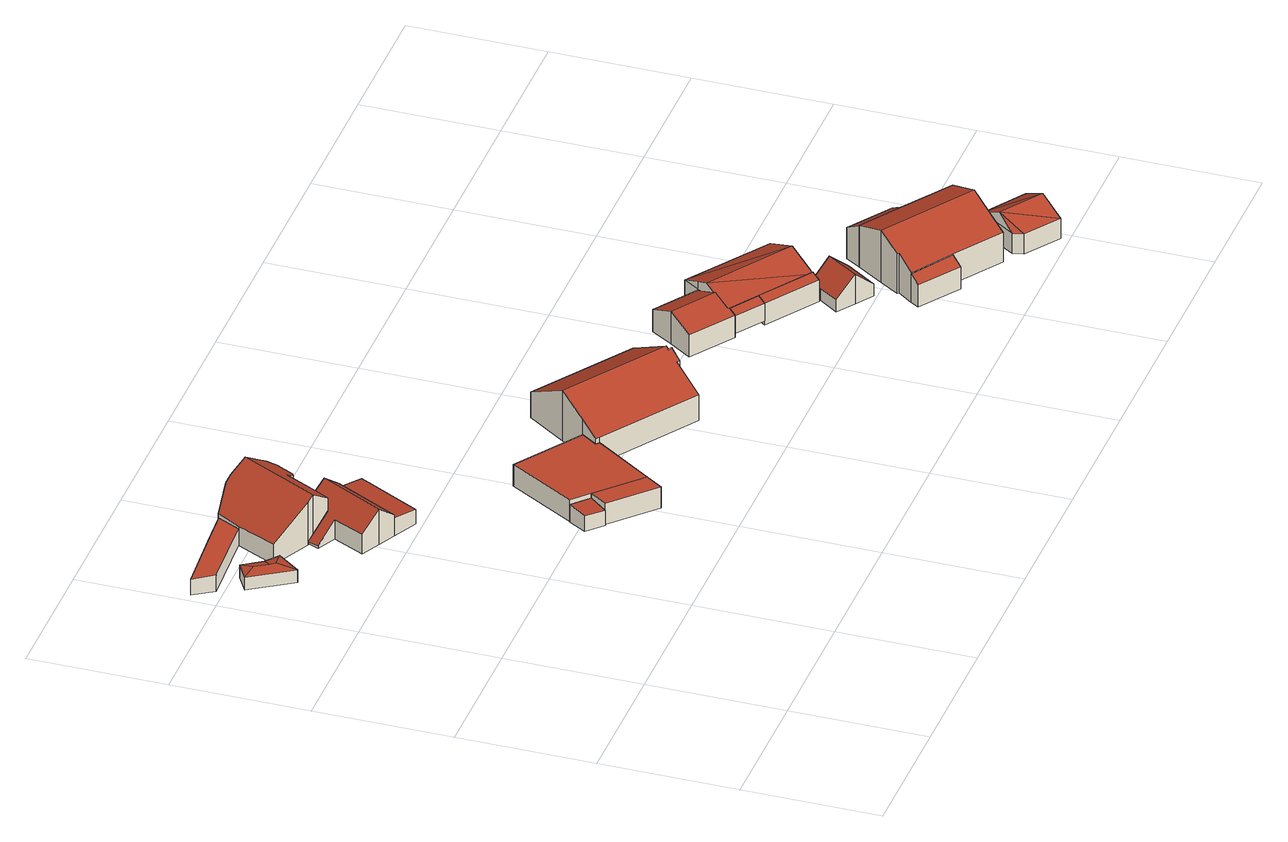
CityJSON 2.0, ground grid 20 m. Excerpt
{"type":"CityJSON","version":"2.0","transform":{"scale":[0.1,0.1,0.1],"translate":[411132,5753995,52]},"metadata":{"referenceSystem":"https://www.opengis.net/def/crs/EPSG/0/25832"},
"CityObjects":{
"building1":{"type":"Building","attributes":{"Gemeindeschluessel":"05515000","Geometrietyp2DReferenz":"3000","function":"51009_1610","roofType":"5000","measuredHeight":2.41},"geometry":[{"type":"Solid","lod":"2","boundaries":[[[[0,1,2,3]],[[4,5,1,0]],[[6,7,5,4]],[[8,9,7,6]],[[3,2,9,8]],[[10,11,8,6,12]],[[6,4,12]],[[12,4,0,10]],[[10,0,3,11]],[[3,8,11]],[[1,5,7,9,2]]]],"semantics":{"surfaces":[{"type":"WallSurface"},{"type":"RoofSurface"},{"type":"GroundSurface"}],"values":[[0,0,0,0,0,1,1,1,1,1,2]]}}]},
"building2":{"type":"Building","attributes":{"Gemeindeschluessel":"05515000","Geometrietyp2DReferenz":"3000","function":"31001_2700","roofType":"2100","measuredHeight":2.64},"geometry":[{"type":"Solid","lod":"2","boundaries":[[[[13,14,15,16]],[[17,18,14,13]],[[19,20,18,17]],[[21,22,20,19]],[[16,15,22,21]],[[19,17,13,16,21]],[[14,18,20,22,15]]]],"semantics":{"surfaces":[{"type":"WallSurface"},{"type":"RoofSurface"},{"type":"GroundSurface"}],"values":[[0,0,0,0,0,1,2]]}}]},
"building3":{"type":"Building","attributes":{"Gemeindeschluessel":"05515000","Geometrietyp2DReferenz":"3000","function":"31001_2460","roofType":"3100","measuredHeight":5.67},"geometry":[{"type":"Solid","lod":"2","boundaries":[[[[23,24,25,26]],[[27,28,24,23]],[[29,30,28,27]],[[31,32,30,29]],[[33,34,32,31]],[[35,36,34,33]],[[37,38,36,35]],[[39,40,38,37]],[[41,42,40,39]],[[26,25,42,41]],[[35,33,31,37]],[[29,27,23,26,41,39,37,31]],[[24,28,30,32,34,36,38,40,42,25]]]],"semantics":{"surfaces":[{"type":"WallSurface"},{"type":"RoofSurface"},{"type":"GroundSurface"}],"values":[[0,0,0,0,0,0,0,0,0,0,1,1,2]]}}]},
"building4":{"type":"Building","attributes":{"Gemeindeschluessel":"05515000","Geometrietyp2DReferenz":"3000","function":"31001_1000","roofType":"5000","measuredHeight":7.45},"address":[{"country":"Germany","locality":"Münster","thoroughfareNumber":"77","thoroughfareName":"Hofkamp"}],"geometry":[{"type":"Solid","lod":"2","boundaries":[[[[43,44,45,46]],[[47,48,44,43]],[[49,50,48,47]],[[51,52,50,49]],[[53,54,52,51]],[[55,56,54,53]],[[57,58,56,55]],[[59,60,58,57]],[[61,62,60,59]],[[63,64,62,61]],[[65,66,64,63]],[[67,68,66,65]],[[69,70,68,67]],[[71,72,70,69]],[[73,74,72,71]],[[75,76,74,73]],[[46,45,76,75]],[[69,67,65,63,61,59,57,55,53,71]],[[51,49,47,43,46,75,73,71,53]],[[44,48,50,52,54,56,58,60,62,64,66,68,70,72,74,76,45]]]],"semantics":{"surfaces":[{"type":"WallSurface"},{"type":"RoofSurface"},{"type":"GroundSurface"}],"values":[[0,0,0,0,0,0,0,0,0,0,0,0,0,0,0,0,0,1,1,2]]}}]},
"building5":{"type":"Building","attributes":{"Gemeindeschluessel":"05515000","Geometrietyp2DReferenz":"3000","function":"31001_1310","roofType":"2100","measuredHeight":2.82},"geometry":[{"type":"Solid","lod":"2","boundaries":[[[[77,78,79,80]],[[81,82,78,77]],[[83,84,82,81]],[[80,79,84,83]],[[81,77,80,83]],[[78,82,84,79]]]],"semantics":{"surfaces":[{"type":"WallSurface"},{"type":"RoofSurface"},{"type":"GroundSurface"}],"values":[[0,0,0,0,1,2]]}}]},
"building6":{"type":"Building","attributes":{"Gemeindeschluessel":"05515000","Geometrietyp2DReferenz":"3000","function":"51009_1610","roofType":"2100","measuredHeight":2.97},"geometry":[{"type":"Solid","lod":"2","boundaries":[[[[85,36,86,87]],[[88,34,36,85]],[[89,90,34,88]],[[87,86,90,89]],[[88,85,87,89]],[[36,34,90,86]]]],"semantics":{"surfaces":[{"type":"WallSurface"},{"type":"RoofSurface"},{"type":"GroundSurface"}],"values":[[0,0,0,0,1,2]]}}]},
"building7":{"type":"Building","attributes":{"Gemeindeschluessel":"05515000","Geometrietyp2DReferenz":"3000","function":"31001_2460"},"children":["building7-1","building7-2"]},
"building7-1":{"type":"BuildingPart","attributes":{"roofType":"1000","measuredHeight":3.4},"parents":["building7"],"geometry":[{"type":"Solid","lod":"2","boundaries":[[[[91,92,93,94]],[[95,96,92,91]],[[97,98,96,95]],[[95,91,94,97]],[[92,96,98,93]],[[93,98,97,94]]]],"semantics":{"surfaces":[{"type":"WallSurface"},{"type":"RoofSurface"},{"type":"GroundSurface"},{"type":"ClosureSurface"}],"values":[[0,0,0,1,2,3]]}}]},
"building7-2":{"type":"BuildingPart","attributes":{"roofType":"1000","measuredHeight":3.39},"parents":["building7"],"geometry":[{"type":"Solid","lod":"2","boundaries":[[[[99,100,101,102]],[[103,104,100,99]],[[105,106,104,103]],[[94,93,106,105]],[[107,108,98,97]],[[102,101,108,107]],[[97,94,105,103,99,102,107]],[[100,104,106,93,98,108,101]],[[93,94,97,98]]]],"semantics":{"surfaces":[{"type":"WallSurface"},{"type":"RoofSurface"},{"type":"GroundSurface"},{"type":"ClosureSurface"}],"values":[[0,0,0,0,0,0,1,2,3]]}}]},
"building8":{"type":"Building","attributes":{"Gemeindeschluessel":"05515000","Geometrietyp2DReferenz":"3000","function":"31001_1000","roofType":"3100","measuredHeight":8.1},"address":[{"country":"Germany","locality":"Münster","thoroughfareNumber":"73","thoroughfareName":"Hofkamp"}],"geometry":[{"type":"Solid","lod":"2","boundaries":[[[[109,110,111,112]],[[113,114,110,109]],[[115,116,114,113]],[[117,118,116,115]],[[119,120,118,117]],[[121,122,120,119]],[[123,124,122,121]],[[125,126,124,123]],[[127,128,126,125]],[[129,130,128,127]],[[131,132,130,129]],[[112,111,132,131]],[[125,123,121,127]],[[119,117,115,113,109,112,131,129,127,121]],[[110,114,116,118,120,122,124,126,128,130,132,111]]]],"semantics":{"surfaces":[{"type":"WallSurface"},{"type":"RoofSurface"},{"type":"GroundSurface"}],"values":[[0,0,0,0,0,0,0,0,0,0,0,0,1,1,2]]}}]},
"building9":{"type":"Building","attributes":{"Gemeindeschluessel":"05515000","Geometrietyp2DReferenz":"3000","function":"51009_1610","roofType":"2100","measuredHeight":3.38},"geometry":[{"type":"Solid","lod":"2","boundaries":[[[[133,134,135,136]],[[137,138,134,133]],[[139,140,138,137]],[[136,135,140,139]],[[137,133,136,139]],[[134,138,140,135]]]],"semantics":{"surfaces":[{"type":"WallSurface"},{"type":"RoofSurface"},{"type":"GroundSurface"}],"values":[[0,0,0,0,1,2]]}}]},
"building10":{"type":"Building","attributes":{"Gemeindeschluessel":"05515000","Geometrietyp2DReferenz":"3000","function":"31001_1000"},"address":[{"country":"Germany","locality":"Münster","thoroughfareNumber":"71","thoroughfareName":"Hofkamp"}],"children":["building10-1","building10-2","building10-3"]},
"building10-1":{"type":"BuildingPart","attributes":{"roofType":"2100","measuredHeight":3.99},"parents":["building10"],"geometry":[{"type":"Solid","lod":"2","boundaries":[[[[137,141,142,143,139]],[[144,145,146,147,148]],[[139,143,145,144]],[[148,137,139,144]],[[142,146,145,143]],[[141,137,148,147]],[[146,142,141,147]]]],"semantics":{"surfaces":[{"type":"WallSurface"},{"type":"RoofSurface"},{"type":"GroundSurface"},{"type":"ClosureSurface"}],"values":[[0,0,0,1,2,0,3]]}}]},
"building10-2":{"type":"BuildingPart","attributes":{"roofType":"3100","measuredHeight":5.2},"parents":["building10"],"geometry":[{"type":"Solid","lod":"2","boundaries":[[[[149,150,151,152,133]],[[153,154,150,149]],[[155,156,154,153]],[[157,158,156,155]],[[159,160,158,157]],[[153,149,133,161,162,155]],[[163,164,159,157,155,162]],[[165,151,150,154,156,158,160,166]],[[167,168,162,161]],[[165,166,169,167]],[[169,168,167]],[[167,161,133,152]],[[151,165,167,152]],[[163,162,168]],[[159,164,169,166,160]],[[164,163,168,169]]]],"semantics":{"surfaces":[{"type":"WallSurface"},{"type":"RoofSurface"},{"type":"GroundSurface"},{"type":"ClosureSurface"}],"values":[[0,0,0,0,0,1,1,2,0,3,3,0,3,0,3,3]]}}]},
"building10-3":{"type":"BuildingPart","attributes":{"roofType":"3100","measuredHeight":5.71},"parents":["building10"],"geometry":[{"type":"Solid","lod":"2","boundaries":[[[[170,171,172,173]],[[147,146,171,170]],[[152,151,142,141]],[[174,175,160,159,176]],[[173,172,175,174]],[[177,173,174]],[[174,178,179,177]],[[147,180,177,179]],[[179,163,168,167,152,141,147]],[[177,180,170,173]],[[180,147,170]],[[178,174,176]],[[171,146,142,151,165,166,160,175,172]],[[146,147,141,142]],[[151,152,167,165]],[[164,176,159]],[[165,167,169,166]],[[166,169,164,159,160]],[[178,176,164,163,179]],[[169,167,168]],[[168,163,164,169]]]],"semantics":{"surfaces":[{"type":"WallSurface"},{"type":"RoofSurface"},{"type":"GroundSurface"},{"type":"ClosureSurface"}],"values":[[0,0,0,0,0,1,1,1,1,0,0,0,2,3,3,0,3,3,0,3,3]]}}]},
"building11":{"type":"Building","attributes":{"Gemeindeschluessel":"05515000","Geometrietyp2DReferenz":"3000","function":"31001_2460","roofType":"3100","measuredHeight":4.76},"geometry":[{"type":"Solid","lod":"2","boundaries":[[[[181,182,183,184]],[[185,186,182,181]],[[187,188,186,185]],[[189,190,188,187]],[[191,192,190,189]],[[193,194,192,191]],[[195,196,194,193]],[[184,183,196,195]],[[189,187,185,181,184,191]],[[195,193,191,184]],[[182,186,188,190,192,194,196,183]]]],"semantics":{"surfaces":[{"type":"WallSurface"},{"type":"RoofSurface"},{"type":"GroundSurface"}],"values":[[0,0,0,0,0,0,0,0,1,1,2]]}}]},
"building12":{"type":"Building","attributes":{"Gemeindeschluessel":"05515000","Geometrietyp2DReferenz":"3000","function":"31001_1000"},"address":[{"country":"Germany","locality":"Münster","thoroughfareNumber":"69","thoroughfareName":"Hofkamp"}],"children":["building12-1","building12-2","building12-3"]},
"building12-1":{"type":"BuildingPart","attributes":{"roofType":"2100","measuredHeight":6.51},"parents":["building12"],"geometry":[{"type":"Solid","lod":"2","boundaries":[[[[197,198,199,200]],[[201,202,198,197]],[[203,204,202,201]],[[201,197,200,203]],[[198,202,204,199]],[[204,203,200,199]]]],"semantics":{"surfaces":[{"type":"WallSurface"},{"type":"RoofSurface"},{"type":"GroundSurface"},{"type":"ClosureSurface"}],"values":[[0,0,0,1,2,3]]}}]},
"building12-2":{"type":"BuildingPart","attributes":{"roofType":"2100","measuredHeight":4.59},"parents":["building12"],"geometry":[{"type":"Solid","lod":"2","boundaries":[[[[205,206,207,208]],[[209,210,211,212]],[[208,207,210,209]],[[212,205,208,209]],[[206,211,210,207]],[[206,205,212,211]]]],"semantics":{"surfaces":[{"type":"WallSurface"},{"type":"RoofSurface"},{"type":"GroundSurface"},{"type":"ClosureSurface"}],"values":[[0,0,0,1,2,3]]}}]},
"building12-3":{"type":"BuildingPart","attributes":{"roofType":"3100","measuredHeight":8.29},"parents":["building12"],"geometry":[{"type":"Solid","lod":"2","boundaries":[[[[213,214,215,216]],[[217,218,214,213]],[[219,212,211,218,217]],[[220,221,206,205,222]],[[223,224,221,220]],[[225,226,224,223]],[[227,200,199,226,225]],[[216,215,204,203,228]],[[223,220,222,219,217,213,225]],[[216,228,227,225,213]],[[214,218,211,206,221,224,226,199,204,215]],[[212,219,222,205]],[[206,211,212,205]],[[200,227,228,203]],[[204,199,200,203]]]],"semantics":{"surfaces":[{"type":"WallSurface"},{"type":"RoofSurface"},{"type":"GroundSurface"},{"type":"ClosureSurface"}],"values":[[0,0,0,0,0,0,0,0,1,1,2,0,3,0,3]]}}]},
"building13":{"type":"Building","attributes":{"Gemeindeschluessel":"05515000","Geometrietyp2DReferenz":"3000","function":"31001_2460","roofType":"5000","measuredHeight":5.19},"geometry":[{"type":"Solid","lod":"2","boundaries":[[[[229,230,231,232]],[[233,234,230,229]],[[235,236,234,233]],[[237,238,236,235]],[[232,231,238,237]],[[232,239,240]],[[229,232,240]],[[240,233,229]],[[239,237,235]],[[235,240,239]],[[237,239,232]],[[233,240,235]],[[230,234,236,238,231]]]],"semantics":{"surfaces":[{"type":"WallSurface"},{"type":"RoofSurface"},{"type":"GroundSurface"}],"values":[[0,0,0,0,0,1,1,1,1,1,0,0,2]]}}]}
},
"vertices":[
[94,763,27],[94,763,7],[75,792,7],[75,792,27],[113,748,27],[113,748,7],[88,715,27],[88,715,7],[49,776,27],[49,776,7],[83,752,31],[71,771,31],[89,745,31],
[10,839,35],[10,839,10],[29,809,10],[29,809,36],[103,846,35],[103,846,10],[162,850,35],[162,850,10],[144,816,36],[144,816,10],
[175,729,14],[175,729,11],[168,713,11],[168,713,15],[209,713,45],[209,713,11],[226,745,45],[226,745,11],[251,732,67],[251,732,11],[276,719,45],[276,719,11],[228,626,45],[228,626,11],[203,639,67],[203,639,11],[174,653,42],[174,653,11],[197,699,41],[197,699,11],
[162,850,41],[162,850,9],[144,816,9],[144,816,40],[162,851,41],[162,851,9],[207,855,62],[207,855,9],[219,852,68],[219,852,9],[243,840,83],[243,840,9],[268,827,65],[268,827,9],[277,822,59],[277,822,9],[281,808,53],[281,808,9],[267,781,53],[267,781,9],[253,776,60],[253,776,9],[244,781,66],[244,781,9],[226,745,66],[226,745,9],[209,713,66],[209,713,9],[185,725,83],[185,725,9],[175,729,77],[175,729,9],[116,758,41],[116,758,9],
[327,413,44],[327,413,16],[312,387,16],[312,387,40],[351,391,44],[351,391,16],[334,366,40],[334,366,16],
[228,626,40],[265,608,11],[265,608,34],[276,719,40],[313,700,34],[313,700,11],
[395,308,51],[395,308,17],[412,333,17],[412,333,51],[334,366,51],[334,366,17],[351,391,51],[351,391,17],
[481,446,51],[481,446,17],[384,511,17],[384,511,51],[465,423,51],[465,423,17],[470,419,51],[470,419,17],[327,413,51],[327,413,17],
[636,366,86],[636,366,18],[640,363,18],[640,363,86],[609,326,59],[609,326,18],[470,419,59],[470,419,18],[465,423,59],[465,423,18],[481,446,75],[481,446,18],[505,482,99],[505,482,18],[545,540,59],[545,540,18],[688,444,59],[688,444,18],[649,385,99],[649,385,18],[646,381,97],[646,381,18],[651,378,97],[651,378,18],
[819,353,59],[819,353,25],[812,343,25],[812,343,53],[860,326,59],[860,326,25],[853,315,53],[853,315,25],
[860,326,56],[860,326,19],[853,315,19],[929,264,53],[929,264,19],[936,275,19],[936,275,56],[936,275,59],
[812,343,54],[812,343,19],[819,353,19],[819,353,56],[748,386,54],[748,386,19],[770,418,71],[770,418,19],[791,451,54],[791,451,19],[854,409,54],[854,409,19],[817,355,59],[832,377,71],[834,380,69],[850,404,56],[817,355,19],[832,377,19],[817,355,56],[832,377,67],[832,377,56],
[940,281,56],[940,281,19],[988,352,19],[988,352,56],[869,432,56],[869,432,19],[854,409,56],[962,313,76],[854,409,68],[843,393,76],[940,281,60],
[911,234,39],[911,234,20],[937,216,20],[937,216,67],[931,263,39],[931,263,20],[929,264,37],[929,264,20],[940,281,37],[940,281,20],[968,263,67],[968,263,20],[994,245,39],[994,245,20],[963,199,39],[963,199,20],
[1040,262,67],[1040,262,18],[1026,240,18],[1026,240,83],[1104,220,67],[1104,220,18],[1090,198,83],[1090,198,18],
[967,148,63],[967,148,18],[959,135,18],[959,135,53],[1018,95,53],[1018,95,18],[1027,109,18],[1027,109,64],
[1131,114,101],[1131,114,18],[1157,153,18],[1157,153,84],[1097,62,65],[1097,62,18],[1027,109,65],[983,170,81],[983,170,18],[967,148,65],[981,172,81],[981,172,18],[1000,201,101],[1000,201,18],[1026,240,84],[1090,198,84],
[1123,41,51],[1123,41,19],[1173,7,19],[1173,7,51],[1119,57,51],[1119,57,19],[1154,110,51],[1154,110,19],[1215,70,51],[1215,70,19],[1194,39,71],[1134,79,71]
]}
